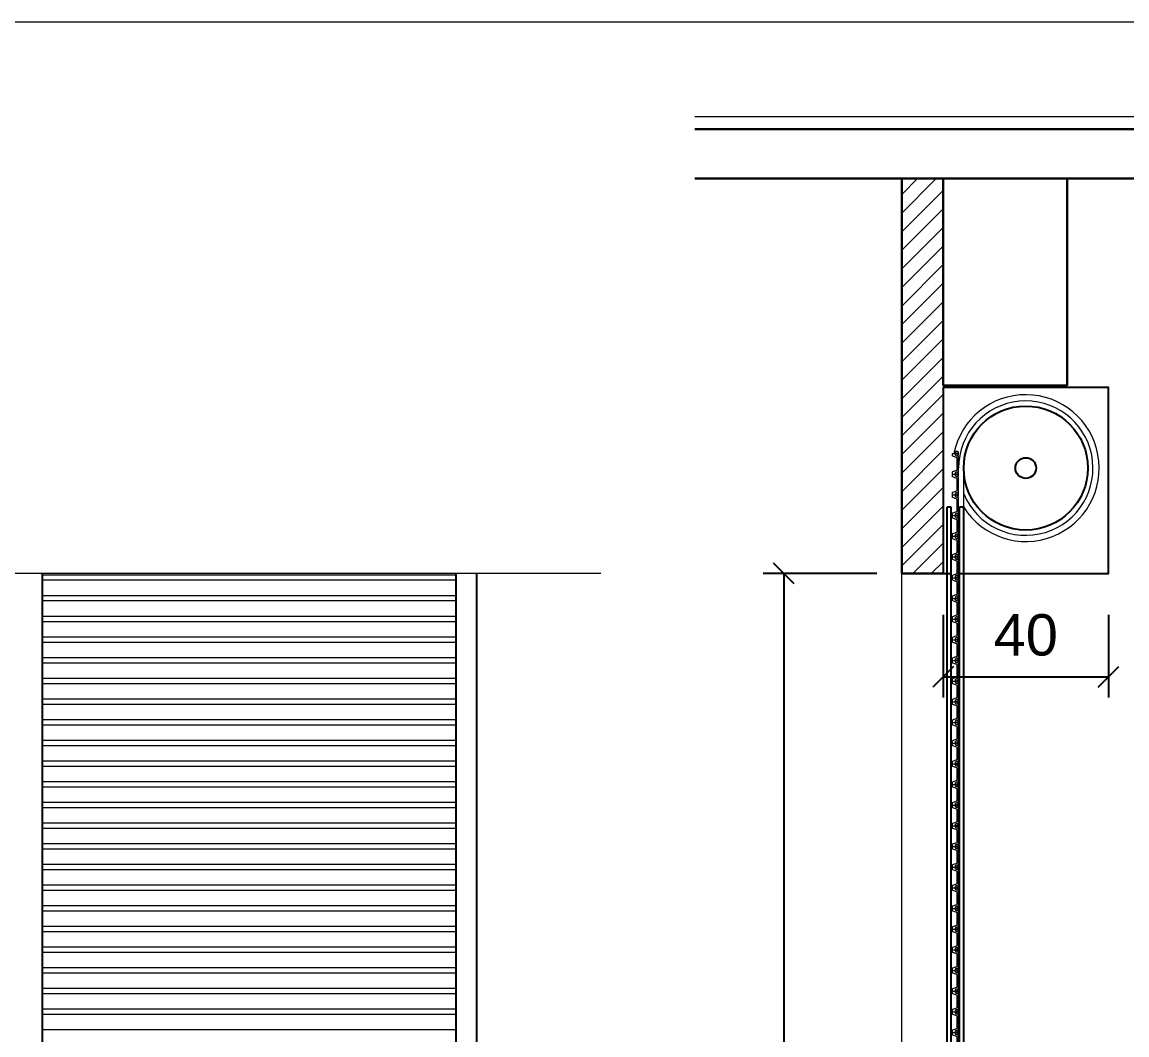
# Model space of a CAD drawing. Header units: millimetres. Extents: x -108 to 357, y -17 to 192.
# Drawn here: x 322.16 to 327.5, y 43.59 to 48.49 of the extents above; entities that cross this region are included whole.
import ezdxf

# ---------------------------------------------------------------- set-up
doc = ezdxf.new("R2010")
doc.units = ezdxf.units.MM
doc.layers.get('defpoints').update_dxf_attribs({"color": 1})
for name, color, linetype, lineweight in [('ars', 11, 'Continuous', 0), ('BLK', 1, 'Continuous', 30), ('KOL', 1, 'Continuous', 30), ('lan', 7, 'Continuous', 15), ('tem', 5, 'Continuous', 20), ('u', 6, 'Continuous', 20)]:
    doc.layers.add(name, color=color, linetype=linetype, lineweight=lineweight)
doc.layers.add('Kusen', color=30, linetype='Continuous')
doc.styles.get("Standard").update_dxf_attribs({"font": 'arial.ttf'})
doc.dimstyles.new('SK-50', dxfattribs={"dimscale": 0, "dimtxt": 0.2, "dimasz": 0.1, "dimexe": 0.1, "dimexo": 0, "dimgap": 0.1, "dimtad": 1, "dimdec": 0, "dimlfac": 50, "dimzin": 0, "dimdsep": 46, "dimtxsty": 'Standard', "dimblk": 'OBLIQUE', "dimcen": 0.09, "dimclrd": 256, "dimclre": 256, "dimclrt": 256, "dimadec": 0, "dimazin": 0, "dimtfac": 1, "dimtdec": 0, "dimtofl": 0, "dimtmove": 0, "dimatfit": 3, "dimldrblk": 'OBLIQUE', "dimfxl": 0, "dimtolj": 1, "dimtzin": 0, "dimarcsym": 0})

# ---------------------------------------------------------------- blocks, each defined once
blk = doc.blocks.new('_Oblique')
at = {"color": 0, "linetype": 'ByBlock', "lineweight": -2}
blk.add_line((-0.5, -0.5), (0.5, 0.5), dxfattribs=at)
blk = doc.blocks.new('*D354')
at = {"layer": 'defpoints', "color": 0}
for p in [(326.2957, 45.8179), (325.8457, 40.0179), (326.3157, 40.0179)]:
    blk.add_point(p, dxfattribs=at)
at = {"layer": 'u', "lineweight": -2}
for p, q in [((326.2957, 45.8179), (325.7457, 45.8179)), ((325.8457, 45.8179), (325.8457, 40.0179)), ((326.3157, 40.0179), (325.7457, 40.0179))]:
    blk.add_line(p, q, dxfattribs=at)
at = {"layer": 'u', "lineweight": -2, "xscale": 0.1, "yscale": 0.1, "zscale": 0.1}
for p, rotation in [((325.8457, 45.8179), 90), ((325.8457, 40.0179), 270)]:
    blk.add_blockref('_Oblique', p, dxfattribs=dict(at, rotation=rotation))
at = {"layer": 'u', "insert": (325.6436, 42.9179), "char_height": 0.2, "attachment_point": 5, "rotation": 90}
blk.add_mtext('\\A1;290', dxfattribs=at)
blk = doc.blocks.new('*D356')
at = {"layer": 'defpoints', "color": 0}
for p in [(326.6157, 45.6179), (327.4157, 45.6179), (327.4157, 45.3179)]:
    blk.add_point(p, dxfattribs=at)
at = {"layer": 'u', "lineweight": -2}
for p, q in [((326.6157, 45.6179), (326.6157, 45.2179)), ((327.4157, 45.6179), (327.4157, 45.2179)), ((326.6157, 45.3179), (327.4157, 45.3179))]:
    blk.add_line(p, q, dxfattribs=at)
at = {"layer": 'u', "lineweight": -2, "xscale": 0.1, "yscale": 0.1, "zscale": 0.1, "rotation": 180}
blk.add_blockref('_Oblique', (326.6157, 45.3179), dxfattribs=at)
at = {"layer": 'u', "lineweight": -2, "xscale": 0.1, "yscale": 0.1, "zscale": 0.1}
blk.add_blockref('_Oblique', (327.4157, 45.3179), dxfattribs=at)
at = {"layer": 'u', "insert": (327.0157, 45.52), "char_height": 0.2, "attachment_point": 5}
blk.add_mtext('\\A1;40', dxfattribs=at)

msp = doc.modelspace()

# ---------------------------------------------------------------- hatches: boundary and pattern name
at = {"layer": 'ars'}
h = msp.add_hatch(dxfattribs=at)
h.set_pattern_fill('ANSI31', color=256, scale=0.02, style=0)
h.set_pattern_definition([(45, (31.11299, 56.15), (-0.04490128, 0.04490128), [])])
h.paths.add_polyline_path([(326.61571, 47.72791), (326.61571, 45.81791), (326.41571, 45.81791), (326.41571, 47.72791)])

# ---------------------------------------------------------------- linework, layer by layer
for p, q in [((326.71571, 46.13811), (326.71571, 46.32791)), ((324.2613, 45.81074), (322.2613, 45.81074)), ((324.2613, 45.78508), (322.2613, 45.78508)), ((324.2613, 45.71074), (322.2613, 45.71074)), ((324.2613, 45.68508), (322.2613, 45.68508)), ((324.2613, 45.61074), (322.2613, 45.61074)), ((324.2613, 45.58508), (322.2613, 45.58508)), ((324.2613, 45.51074), (322.2613, 45.51074)), ((324.2613, 45.48508), (322.2613, 45.48508)), ((324.2613, 45.41074), (322.2613, 45.41074)), ((324.2613, 45.38508), (322.2613, 45.38508)), ((324.2613, 45.31074), (322.2613, 45.31074)), ((324.2613, 45.28508), (322.2613, 45.28508)), ((324.2613, 45.21074), (322.2613, 45.21074)), ((324.2613, 45.18508), (322.2613, 45.18508)), ((324.2613, 45.11074), (322.2613, 45.11074)), ((324.2613, 45.08508), (322.2613, 45.08508)), ((324.2613, 45.01074), (322.2613, 45.01074)), ((324.2613, 44.98508), (322.2613, 44.98508)), ((324.2613, 44.91074), (322.2613, 44.91074)), ((324.2613, 44.88508), (322.2613, 44.88508)), ((324.2613, 44.81074), (322.2613, 44.81074)), ((324.2613, 44.78508), (322.2613, 44.78508)), ((324.2613, 44.71074), (322.2613, 44.71074)), ((324.2613, 44.68508), (322.2613, 44.68508)), ((324.2613, 44.61074), (322.2613, 44.61074)), ((324.2613, 44.58508), (322.2613, 44.58508)), ((324.2613, 44.51074), (322.2613, 44.51074)), ((324.2613, 44.48508), (322.2613, 44.48508)), ((324.2613, 44.41074), (322.2613, 44.41074)), ((324.2613, 44.38508), (322.2613, 44.38508)), ((324.2613, 44.31074), (322.2613, 44.31074)), ((324.2613, 44.28508), (322.2613, 44.28508)), ((324.2613, 44.21074), (322.2613, 44.21074)), ((324.2613, 44.18508), (322.2613, 44.18508)), ((324.2613, 44.11074), (322.2613, 44.11074)), ((324.2613, 44.08508), (322.2613, 44.08508)), ((324.2613, 44.01074), (322.2613, 44.01074)), ((324.2613, 43.98508), (322.2613, 43.98508)), ((324.2613, 43.91074), (322.2613, 43.91074)), ((324.2613, 43.88508), (322.2613, 43.88508)), ((324.2613, 43.81074), (322.2613, 43.81074)), ((324.2613, 43.78508), (322.2613, 43.78508)), ((324.2613, 43.71074), (322.2613, 43.71074)), ((324.2613, 43.68508), (322.2613, 43.68508)), ((324.2613, 43.61074), (322.2613, 43.61074))]:
    msp.add_line(p, q, dxfattribs=at)
for points in [[(326.66371, 46.29791, -0.4142136), (326.66071, 46.30091), (326.66071, 46.30791, -0.3185198), (326.66272, 46.31074), (326.6827, 46.31776, 0.3185198), (326.68471, 46.32059), (326.68471, 46.37524, 0.3185198), (326.6827, 46.37807), (326.66272, 46.38508, -0.3185198), (326.66071, 46.38791), (326.66071, 46.39491, -0.4142136), (326.66371, 46.39791), (326.67271, 46.39791)], [(326.68471, 46.30811, 0.4142136), (326.69071, 46.31411), (326.69071, 46.38172, 0.4142136), (326.68471, 46.38772)], [(326.66371, 46.19791, -0.4142136), (326.66071, 46.20091), (326.66071, 46.20791, -0.3185198), (326.66272, 46.21074), (326.6827, 46.21776, 0.3185198), (326.68471, 46.22059), (326.68471, 46.27524, 0.3185198), (326.6827, 46.27807), (326.66272, 46.28508, -0.3185198), (326.66071, 46.28791), (326.66071, 46.29491, -0.4142136), (326.66371, 46.29791), (326.67271, 46.29791)], [(326.68471, 46.20811, 0.4142136), (326.69071, 46.21411), (326.69071, 46.28172, 0.4142136), (326.68471, 46.28772)], [(326.66371, 46.09791, -0.4142136), (326.66071, 46.10091), (326.66071, 46.10791, -0.3185198), (326.66272, 46.11074), (326.6827, 46.11776, 0.3185198), (326.68471, 46.12059), (326.68471, 46.17524, 0.3185198), (326.6827, 46.17807), (326.66272, 46.18508, -0.3185198), (326.66071, 46.18791), (326.66071, 46.19491, -0.4142136), (326.66371, 46.19791), (326.67271, 46.19791)], [(326.68471, 46.10811, 0.4142136), (326.69071, 46.11411), (326.69071, 46.18172, 0.4142136), (326.68471, 46.18772)], [(326.66371, 45.99791, -0.4142136), (326.66071, 46.00091), (326.66071, 46.00791, -0.3185198), (326.66272, 46.01074), (326.6827, 46.01776, 0.3185198), (326.68471, 46.02059), (326.68471, 46.07524, 0.3185198), (326.6827, 46.07807), (326.66272, 46.08508, -0.3185198), (326.66071, 46.08791), (326.66071, 46.09491, -0.4142136), (326.66371, 46.09791), (326.67271, 46.09791)], [(326.68471, 46.00811, 0.4142136), (326.69071, 46.01411), (326.69071, 46.08172, 0.4142136), (326.68471, 46.08772)], [(326.66371, 45.89791, -0.4142136), (326.66071, 45.90091), (326.66071, 45.90791, -0.3185198), (326.66272, 45.91074), (326.6827, 45.91776, 0.3185198), (326.68471, 45.92059), (326.68471, 45.97524, 0.3185198), (326.6827, 45.97807), (326.66272, 45.98508, -0.3185198), (326.66071, 45.98791), (326.66071, 45.99491, -0.4142136), (326.66371, 45.99791), (326.67271, 45.99791)], [(326.68471, 45.90811, 0.4142136), (326.69071, 45.91411), (326.69071, 45.98172, 0.4142136), (326.68471, 45.98772)], [(326.66371, 45.79791, -0.4142136), (326.66071, 45.80091), (326.66071, 45.80791, -0.3185198), (326.66272, 45.81074), (326.6827, 45.81776, 0.3185198), (326.68471, 45.82059), (326.68471, 45.87524, 0.3185198), (326.6827, 45.87807), (326.66272, 45.88508, -0.3185198), (326.66071, 45.88791), (326.66071, 45.89491, -0.4142136), (326.66371, 45.89791), (326.67271, 45.89791)], [(326.68471, 45.80811, 0.4142136), (326.69071, 45.81411), (326.69071, 45.88172, 0.4142136), (326.68471, 45.88772)], [(326.66371, 45.69791, -0.4142136), (326.66071, 45.70091), (326.66071, 45.70791, -0.3185198), (326.66272, 45.71074), (326.6827, 45.71776, 0.3185198), (326.68471, 45.72059), (326.68471, 45.77524, 0.3185198), (326.6827, 45.77807), (326.66272, 45.78508, -0.3185198), (326.66071, 45.78791), (326.66071, 45.79491, -0.4142136), (326.66371, 45.79791), (326.67271, 45.79791)], [(326.68471, 45.70811, 0.4142136), (326.69071, 45.71411), (326.69071, 45.78172, 0.4142136), (326.68471, 45.78772)], [(326.66371, 45.59791, -0.4142136), (326.66071, 45.60091), (326.66071, 45.60791, -0.3185198), (326.66272, 45.61074), (326.6827, 45.61776, 0.3185198), (326.68471, 45.62059), (326.68471, 45.67524, 0.3185198), (326.6827, 45.67807), (326.66272, 45.68508, -0.3185198), (326.66071, 45.68791), (326.66071, 45.69491, -0.4142136), (326.66371, 45.69791), (326.67271, 45.69791)], [(326.68471, 45.60811, 0.4142136), (326.69071, 45.61411), (326.69071, 45.68172, 0.4142136), (326.68471, 45.68772)], [(326.66371, 45.49791, -0.4142136), (326.66071, 45.50091), (326.66071, 45.50791, -0.3185198), (326.66272, 45.51074), (326.6827, 45.51776, 0.3185198), (326.68471, 45.52059), (326.68471, 45.57524, 0.3185198), (326.6827, 45.57807), (326.66272, 45.58508, -0.3185198), (326.66071, 45.58791), (326.66071, 45.59491, -0.4142136), (326.66371, 45.59791), (326.67271, 45.59791)], [(326.68471, 45.50811, 0.4142136), (326.69071, 45.51411), (326.69071, 45.58172, 0.4142136), (326.68471, 45.58772)], [(326.66371, 45.39791, -0.4142136), (326.66071, 45.40091), (326.66071, 45.40791, -0.3185198), (326.66272, 45.41074), (326.6827, 45.41776, 0.3185198), (326.68471, 45.42059), (326.68471, 45.47524, 0.3185198), (326.6827, 45.47807), (326.66272, 45.48508, -0.3185198), (326.66071, 45.48791), (326.66071, 45.49491, -0.4142136), (326.66371, 45.49791), (326.67271, 45.49791)], [(326.68471, 45.40811, 0.4142136), (326.69071, 45.41411), (326.69071, 45.48172, 0.4142136), (326.68471, 45.48772)], [(326.66371, 45.29791, -0.4142136), (326.66071, 45.30091), (326.66071, 45.30791, -0.3185198), (326.66272, 45.31074), (326.6827, 45.31776, 0.3185198), (326.68471, 45.32059), (326.68471, 45.37524, 0.3185198), (326.6827, 45.37807), (326.66272, 45.38508, -0.3185198), (326.66071, 45.38791), (326.66071, 45.39491, -0.4142136), (326.66371, 45.39791), (326.67271, 45.39791)], [(326.68471, 45.30811, 0.4142136), (326.69071, 45.31411), (326.69071, 45.38172, 0.4142136), (326.68471, 45.38772)], [(326.66371, 45.19791, -0.4142136), (326.66071, 45.20091), (326.66071, 45.20791, -0.3185198), (326.66272, 45.21074), (326.6827, 45.21776, 0.3185198), (326.68471, 45.22059), (326.68471, 45.27524, 0.3185198), (326.6827, 45.27807), (326.66272, 45.28508, -0.3185198), (326.66071, 45.28791), (326.66071, 45.29491, -0.4142136), (326.66371, 45.29791), (326.67271, 45.29791)], [(326.68471, 45.20811, 0.4142136), (326.69071, 45.21411), (326.69071, 45.28172, 0.4142136), (326.68471, 45.28772)], [(326.66371, 45.09791, -0.4142136), (326.66071, 45.10091), (326.66071, 45.10791, -0.3185198), (326.66272, 45.11074), (326.6827, 45.11776, 0.3185198), (326.68471, 45.12059), (326.68471, 45.17524, 0.3185198), (326.6827, 45.17807), (326.66272, 45.18508, -0.3185198), (326.66071, 45.18791), (326.66071, 45.19491, -0.4142136), (326.66371, 45.19791), (326.67271, 45.19791)], [(326.68471, 45.10811, 0.4142136), (326.69071, 45.11411), (326.69071, 45.18172, 0.4142136), (326.68471, 45.18772)], [(326.66371, 44.99791, -0.4142136), (326.66071, 45.00091), (326.66071, 45.00791, -0.3185198), (326.66272, 45.01074), (326.6827, 45.01776, 0.3185198), (326.68471, 45.02059), (326.68471, 45.07524, 0.3185198), (326.6827, 45.07807), (326.66272, 45.08508, -0.3185198), (326.66071, 45.08791), (326.66071, 45.09491, -0.4142136), (326.66371, 45.09791), (326.67271, 45.09791)], [(326.68471, 45.00811, 0.4142136), (326.69071, 45.01411), (326.69071, 45.08172, 0.4142136), (326.68471, 45.08772)], [(326.66371, 44.89791, -0.4142136), (326.66071, 44.90091), (326.66071, 44.90791, -0.3185198), (326.66272, 44.91074), (326.6827, 44.91776, 0.3185198), (326.68471, 44.92059), (326.68471, 44.97524, 0.3185198), (326.6827, 44.97807), (326.66272, 44.98508, -0.3185198), (326.66071, 44.98791), (326.66071, 44.99491, -0.4142136), (326.66371, 44.99791), (326.67271, 44.99791)], [(326.68471, 44.90811, 0.4142136), (326.69071, 44.91411), (326.69071, 44.98172, 0.4142136), (326.68471, 44.98772)], [(326.66371, 44.79791, -0.4142136), (326.66071, 44.80091), (326.66071, 44.80791, -0.3185198), (326.66272, 44.81074), (326.6827, 44.81776, 0.3185198), (326.68471, 44.82059), (326.68471, 44.87524, 0.3185198), (326.6827, 44.87807), (326.66272, 44.88508, -0.3185198), (326.66071, 44.88791), (326.66071, 44.89491, -0.4142136), (326.66371, 44.89791), (326.67271, 44.89791)], [(326.68471, 44.80811, 0.4142136), (326.69071, 44.81411), (326.69071, 44.88172, 0.4142136), (326.68471, 44.88772)], [(326.66371, 44.69791, -0.4142136), (326.66071, 44.70091), (326.66071, 44.70791, -0.3185198), (326.66272, 44.71074), (326.6827, 44.71776, 0.3185198), (326.68471, 44.72059), (326.68471, 44.77524, 0.3185198), (326.6827, 44.77807), (326.66272, 44.78508, -0.3185198), (326.66071, 44.78791), (326.66071, 44.79491, -0.4142136), (326.66371, 44.79791), (326.67271, 44.79791)], [(326.68471, 44.70811, 0.4142136), (326.69071, 44.71411), (326.69071, 44.78172, 0.4142136), (326.68471, 44.78772)], [(326.66371, 44.59791, -0.4142136), (326.66071, 44.60091), (326.66071, 44.60791, -0.3185198), (326.66272, 44.61074), (326.6827, 44.61776, 0.3185198), (326.68471, 44.62059), (326.68471, 44.67524, 0.3185198), (326.6827, 44.67807), (326.66272, 44.68508, -0.3185198), (326.66071, 44.68791), (326.66071, 44.69491, -0.4142136), (326.66371, 44.69791), (326.67271, 44.69791)], [(326.68471, 44.60811, 0.4142136), (326.69071, 44.61411), (326.69071, 44.68172, 0.4142136), (326.68471, 44.68772)], [(326.66371, 44.49791, -0.4142136), (326.66071, 44.50091), (326.66071, 44.50791, -0.3185198), (326.66272, 44.51074), (326.6827, 44.51776, 0.3185198), (326.68471, 44.52059), (326.68471, 44.57524, 0.3185198), (326.6827, 44.57807), (326.66272, 44.58508, -0.3185198), (326.66071, 44.58791), (326.66071, 44.59491, -0.4142136), (326.66371, 44.59791), (326.67271, 44.59791)], [(326.68471, 44.50811, 0.4142136), (326.69071, 44.51411), (326.69071, 44.58172, 0.4142136), (326.68471, 44.58772)], [(326.66371, 44.39791, -0.4142136), (326.66071, 44.40091), (326.66071, 44.40791, -0.3185198), (326.66272, 44.41074), (326.6827, 44.41776, 0.3185198), (326.68471, 44.42059), (326.68471, 44.47524, 0.3185198), (326.6827, 44.47807), (326.66272, 44.48508, -0.3185198), (326.66071, 44.48791), (326.66071, 44.49491, -0.4142136), (326.66371, 44.49791), (326.67271, 44.49791)], [(326.68471, 44.40811, 0.4142136), (326.69071, 44.41411), (326.69071, 44.48172, 0.4142136), (326.68471, 44.48772)], [(326.66371, 44.29791, -0.4142136), (326.66071, 44.30091), (326.66071, 44.30791, -0.3185198), (326.66272, 44.31074), (326.6827, 44.31776, 0.3185198), (326.68471, 44.32059), (326.68471, 44.37524, 0.3185198), (326.6827, 44.37807), (326.66272, 44.38508, -0.3185198), (326.66071, 44.38791), (326.66071, 44.39491, -0.4142136), (326.66371, 44.39791), (326.67271, 44.39791)], [(326.68471, 44.30811, 0.4142136), (326.69071, 44.31411), (326.69071, 44.38172, 0.4142136), (326.68471, 44.38772)], [(326.66371, 44.19791, -0.4142136), (326.66071, 44.20091), (326.66071, 44.20791, -0.3185198), (326.66272, 44.21074), (326.6827, 44.21776, 0.3185198), (326.68471, 44.22059), (326.68471, 44.27524, 0.3185198), (326.6827, 44.27807), (326.66272, 44.28508, -0.3185198), (326.66071, 44.28791), (326.66071, 44.29491, -0.4142136), (326.66371, 44.29791), (326.67271, 44.29791)], [(326.68471, 44.20811, 0.4142136), (326.69071, 44.21411), (326.69071, 44.28172, 0.4142136), (326.68471, 44.28772)], [(326.66371, 44.09791, -0.4142136), (326.66071, 44.10091), (326.66071, 44.10791, -0.3185198), (326.66272, 44.11074), (326.6827, 44.11776, 0.3185198), (326.68471, 44.12059), (326.68471, 44.17524, 0.3185198), (326.6827, 44.17807), (326.66272, 44.18508, -0.3185198), (326.66071, 44.18791), (326.66071, 44.19491, -0.4142136), (326.66371, 44.19791), (326.67271, 44.19791)], [(326.68471, 44.10811, 0.4142136), (326.69071, 44.11411), (326.69071, 44.18172, 0.4142136), (326.68471, 44.18772)], [(326.66371, 43.99791, -0.4142136), (326.66071, 44.00091), (326.66071, 44.00791, -0.3185198), (326.66272, 44.01074), (326.6827, 44.01776, 0.3185198), (326.68471, 44.02059), (326.68471, 44.07524, 0.3185198), (326.6827, 44.07807), (326.66272, 44.08508, -0.3185198), (326.66071, 44.08791), (326.66071, 44.09491, -0.4142136), (326.66371, 44.09791), (326.67271, 44.09791)], [(326.68471, 44.00811, 0.4142136), (326.69071, 44.01411), (326.69071, 44.08172, 0.4142136), (326.68471, 44.08772)], [(326.66371, 43.89791, -0.4142136), (326.66071, 43.90091), (326.66071, 43.90791, -0.3185198), (326.66272, 43.91074), (326.6827, 43.91776, 0.3185198), (326.68471, 43.92059), (326.68471, 43.97524, 0.3185198), (326.6827, 43.97807), (326.66272, 43.98508, -0.3185198), (326.66071, 43.98791), (326.66071, 43.99491, -0.4142136), (326.66371, 43.99791), (326.67271, 43.99791)], [(326.68471, 43.90811, 0.4142136), (326.69071, 43.91411), (326.69071, 43.98172, 0.4142136), (326.68471, 43.98772)], [(326.66371, 43.79791, -0.4142136), (326.66071, 43.80091), (326.66071, 43.80791, -0.3185198), (326.66272, 43.81074), (326.6827, 43.81776, 0.3185198), (326.68471, 43.82059), (326.68471, 43.87524, 0.3185198), (326.6827, 43.87807), (326.66272, 43.88508, -0.3185198), (326.66071, 43.88791), (326.66071, 43.89491, -0.4142136), (326.66371, 43.89791), (326.67271, 43.89791)], [(326.68471, 43.80811, 0.4142136), (326.69071, 43.81411), (326.69071, 43.88172, 0.4142136), (326.68471, 43.88772)], [(326.66371, 43.69791, -0.4142136), (326.66071, 43.70091), (326.66071, 43.70791, -0.3185198), (326.66272, 43.71074), (326.6827, 43.71776, 0.3185198), (326.68471, 43.72059), (326.68471, 43.77524, 0.3185198), (326.6827, 43.77807), (326.66272, 43.78508, -0.3185198), (326.66071, 43.78791), (326.66071, 43.79491, -0.4142136), (326.66371, 43.79791), (326.67271, 43.79791)], [(326.68471, 43.70811, 0.4142136), (326.69071, 43.71411), (326.69071, 43.78172, 0.4142136), (326.68471, 43.78772)], [(326.66371, 43.59791, -0.4142136), (326.66071, 43.60091), (326.66071, 43.60791, -0.3185198), (326.66272, 43.61074), (326.6827, 43.61776, 0.3185198), (326.68471, 43.62059), (326.68471, 43.67524, 0.3185198), (326.6827, 43.67807), (326.66272, 43.68508, -0.3185198), (326.66071, 43.68791), (326.66071, 43.69491, -0.4142136), (326.66371, 43.69791), (326.67271, 43.69791)], [(326.68471, 43.60811, 0.4142136), (326.69071, 43.61411), (326.69071, 43.68172, 0.4142136), (326.68471, 43.68772)], [(326.66371, 43.49791, -0.4142136), (326.66071, 43.50091), (326.66071, 43.50791, -0.3185198), (326.66272, 43.51074), (326.6827, 43.51776, 0.3185198), (326.68471, 43.52059), (326.68471, 43.57524, 0.3185198), (326.6827, 43.57807), (326.66272, 43.58508, -0.3185198), (326.66071, 43.58791), (326.66071, 43.59491, -0.4142136), (326.66371, 43.59791), (326.67271, 43.59791)], [(326.68471, 43.50811, 0.4142136), (326.69071, 43.51411), (326.69071, 43.58172, 0.4142136), (326.68471, 43.58772)]]:
    msp.add_lwpolyline(points, format="xyb", dxfattribs=at)
for points in [[(326.68471, 46.38772, 0.4142136), (326.69071, 46.39372), (326.69071, 46.40211, 0.4142136), (326.68471, 46.40811), (326.67915, 46.40811, 0.1577898), (326.67768, 46.40764, 0.5109878), (326.67768, 46.38819, 0.1577898), (326.67915, 46.38772)], [(326.68471, 46.28772, 0.4142136), (326.69071, 46.29372), (326.69071, 46.30211, 0.4142136), (326.68471, 46.30811), (326.67915, 46.30811, 0.1577898), (326.67768, 46.30764, 0.5109878), (326.67768, 46.28819, 0.1577898), (326.67915, 46.28772)], [(326.68471, 46.18772, 0.4142136), (326.69071, 46.19372), (326.69071, 46.20211, 0.4142136), (326.68471, 46.20811), (326.67915, 46.20811, 0.1577898), (326.67768, 46.20764, 0.5109878), (326.67768, 46.18819, 0.1577898), (326.67915, 46.18772)], [(326.68471, 46.08772, 0.4142136), (326.69071, 46.09372), (326.69071, 46.10211, 0.4142136), (326.68471, 46.10811), (326.67915, 46.10811, 0.1577898), (326.67768, 46.10764, 0.5109878), (326.67768, 46.08819, 0.1577898), (326.67915, 46.08772)], [(326.68471, 45.98772, 0.4142136), (326.69071, 45.99372), (326.69071, 46.00211, 0.4142136), (326.68471, 46.00811), (326.67915, 46.00811, 0.1577898), (326.67768, 46.00764, 0.5109878), (326.67768, 45.98819, 0.1577898), (326.67915, 45.98772)], [(326.68471, 45.88772, 0.4142136), (326.69071, 45.89372), (326.69071, 45.90211, 0.4142136), (326.68471, 45.90811), (326.67915, 45.90811, 0.1577898), (326.67768, 45.90764, 0.5109878), (326.67768, 45.88819, 0.1577898), (326.67915, 45.88772)], [(326.68471, 45.78772, 0.4142136), (326.69071, 45.79372), (326.69071, 45.80211, 0.4142136), (326.68471, 45.80811), (326.67915, 45.80811, 0.1577898), (326.67768, 45.80764, 0.5109878), (326.67768, 45.78819, 0.1577898), (326.67915, 45.78772)], [(326.68471, 45.68772, 0.4142136), (326.69071, 45.69372), (326.69071, 45.70211, 0.4142136), (326.68471, 45.70811), (326.67915, 45.70811, 0.1577898), (326.67768, 45.70764, 0.5109878), (326.67768, 45.68819, 0.1577898), (326.67915, 45.68772)], [(326.68471, 45.58772, 0.4142136), (326.69071, 45.59372), (326.69071, 45.60211, 0.4142136), (326.68471, 45.60811), (326.67915, 45.60811, 0.1577898), (326.67768, 45.60764, 0.5109878), (326.67768, 45.58819, 0.1577898), (326.67915, 45.58772)], [(326.68471, 45.48772, 0.4142136), (326.69071, 45.49372), (326.69071, 45.50211, 0.4142136), (326.68471, 45.50811), (326.67915, 45.50811, 0.1577898), (326.67768, 45.50764, 0.5109878), (326.67768, 45.48819, 0.1577898), (326.67915, 45.48772)], [(326.68471, 45.38772, 0.4142136), (326.69071, 45.39372), (326.69071, 45.40211, 0.4142136), (326.68471, 45.40811), (326.67915, 45.40811, 0.1577898), (326.67768, 45.40764, 0.5109878), (326.67768, 45.38819, 0.1577898), (326.67915, 45.38772)], [(326.68471, 45.28772, 0.4142136), (326.69071, 45.29372), (326.69071, 45.30211, 0.4142136), (326.68471, 45.30811), (326.67915, 45.30811, 0.1577898), (326.67768, 45.30764, 0.5109878), (326.67768, 45.28819, 0.1577898), (326.67915, 45.28772)], [(326.68471, 45.18772, 0.4142136), (326.69071, 45.19372), (326.69071, 45.20211, 0.4142136), (326.68471, 45.20811), (326.67915, 45.20811, 0.1577898), (326.67768, 45.20764, 0.5109878), (326.67768, 45.18819, 0.1577898), (326.67915, 45.18772)], [(326.68471, 45.08772, 0.4142136), (326.69071, 45.09372), (326.69071, 45.10211, 0.4142136), (326.68471, 45.10811), (326.67915, 45.10811, 0.1577898), (326.67768, 45.10764, 0.5109878), (326.67768, 45.08819, 0.1577898), (326.67915, 45.08772)], [(326.68471, 44.98772, 0.4142136), (326.69071, 44.99372), (326.69071, 45.00211, 0.4142136), (326.68471, 45.00811), (326.67915, 45.00811, 0.1577898), (326.67768, 45.00764, 0.5109878), (326.67768, 44.98819, 0.1577898), (326.67915, 44.98772)], [(326.68471, 44.88772, 0.4142136), (326.69071, 44.89372), (326.69071, 44.90211, 0.4142136), (326.68471, 44.90811), (326.67915, 44.90811, 0.1577898), (326.67768, 44.90764, 0.5109878), (326.67768, 44.88819, 0.1577898), (326.67915, 44.88772)], [(326.68471, 44.78772, 0.4142136), (326.69071, 44.79372), (326.69071, 44.80211, 0.4142136), (326.68471, 44.80811), (326.67915, 44.80811, 0.1577898), (326.67768, 44.80764, 0.5109878), (326.67768, 44.78819, 0.1577898), (326.67915, 44.78772)], [(326.68471, 44.68772, 0.4142136), (326.69071, 44.69372), (326.69071, 44.70211, 0.4142136), (326.68471, 44.70811), (326.67915, 44.70811, 0.1577898), (326.67768, 44.70764, 0.5109878), (326.67768, 44.68819, 0.1577898), (326.67915, 44.68772)], [(326.68471, 44.58772, 0.4142136), (326.69071, 44.59372), (326.69071, 44.60211, 0.4142136), (326.68471, 44.60811), (326.67915, 44.60811, 0.1577898), (326.67768, 44.60764, 0.5109878), (326.67768, 44.58819, 0.1577898), (326.67915, 44.58772)], [(326.68471, 44.48772, 0.4142136), (326.69071, 44.49372), (326.69071, 44.50211, 0.4142136), (326.68471, 44.50811), (326.67915, 44.50811, 0.1577898), (326.67768, 44.50764, 0.5109878), (326.67768, 44.48819, 0.1577898), (326.67915, 44.48772)], [(326.68471, 44.38772, 0.4142136), (326.69071, 44.39372), (326.69071, 44.40211, 0.4142136), (326.68471, 44.40811), (326.67915, 44.40811, 0.1577898), (326.67768, 44.40764, 0.5109878), (326.67768, 44.38819, 0.1577898), (326.67915, 44.38772)], [(326.68471, 44.28772, 0.4142136), (326.69071, 44.29372), (326.69071, 44.30211, 0.4142136), (326.68471, 44.30811), (326.67915, 44.30811, 0.1577898), (326.67768, 44.30764, 0.5109878), (326.67768, 44.28819, 0.1577898), (326.67915, 44.28772)], [(326.68471, 44.18772, 0.4142136), (326.69071, 44.19372), (326.69071, 44.20211, 0.4142136), (326.68471, 44.20811), (326.67915, 44.20811, 0.1577898), (326.67768, 44.20764, 0.5109878), (326.67768, 44.18819, 0.1577898), (326.67915, 44.18772)], [(326.68471, 44.08772, 0.4142136), (326.69071, 44.09372), (326.69071, 44.10211, 0.4142136), (326.68471, 44.10811), (326.67915, 44.10811, 0.1577898), (326.67768, 44.10764, 0.5109878), (326.67768, 44.08819, 0.1577898), (326.67915, 44.08772)], [(326.68471, 43.98772, 0.4142136), (326.69071, 43.99372), (326.69071, 44.00211, 0.4142136), (326.68471, 44.00811), (326.67915, 44.00811, 0.1577898), (326.67768, 44.00764, 0.5109878), (326.67768, 43.98819, 0.1577898), (326.67915, 43.98772)], [(326.68471, 43.88772, 0.4142136), (326.69071, 43.89372), (326.69071, 43.90211, 0.4142136), (326.68471, 43.90811), (326.67915, 43.90811, 0.1577898), (326.67768, 43.90764, 0.5109878), (326.67768, 43.88819, 0.1577898), (326.67915, 43.88772)], [(326.68471, 43.78772, 0.4142136), (326.69071, 43.79372), (326.69071, 43.80211, 0.4142136), (326.68471, 43.80811), (326.67915, 43.80811, 0.1577898), (326.67768, 43.80764, 0.5109878), (326.67768, 43.78819, 0.1577898), (326.67915, 43.78772)], [(326.68471, 43.68772, 0.4142136), (326.69071, 43.69372), (326.69071, 43.70211, 0.4142136), (326.68471, 43.70811), (326.67915, 43.70811, 0.1577898), (326.67768, 43.70764, 0.5109878), (326.67768, 43.68819, 0.1577898), (326.67915, 43.68772)], [(326.68471, 43.58772, 0.4142136), (326.69071, 43.59372), (326.69071, 43.60211, 0.4142136), (326.68471, 43.60811), (326.67915, 43.60811, 0.1577898), (326.67768, 43.60764, 0.5109878), (326.67768, 43.58819, 0.1577898), (326.67915, 43.58772)]]:
    msp.add_lwpolyline(points, format="xyb", close=True, dxfattribs=at)
for centre in [(326.68261, 46.39791), (326.68261, 46.29791), (326.68261, 46.19791), (326.68261, 46.09791), (326.68261, 45.99791), (326.68261, 45.89791), (326.68261, 45.79791), (326.68261, 45.69791), (326.68261, 45.59791), (326.68261, 45.49791), (326.68261, 45.39791), (326.68261, 45.29791), (326.68261, 45.19791), (326.68261, 45.09791), (326.68261, 44.99791), (326.68261, 44.89791), (326.68261, 44.79791), (326.68261, 44.69791), (326.68261, 44.59791), (326.68261, 44.49791), (326.68261, 44.39791), (326.68261, 44.29791), (326.68261, 44.19791), (326.68261, 44.09791), (326.68261, 43.99791), (326.68261, 43.89791), (326.68261, 43.79791), (326.68261, 43.69791), (326.68261, 43.59791)]:
    msp.add_circle(centre, 0.004, dxfattribs=at)
for radius, start, end in [(0.355, 212.32052, 168.62772), (0.325, 202.61986, 180)]:
    msp.add_arc((327.01571, 46.32791), radius, start, end, dxfattribs=at)
at = {"layer": 'BLK', "ltscale": 2}
for p, q in [((325.41571, 47.96791), (327.81571, 47.96791)), ((325.41571, 47.72791), (327.81571, 47.72791))]:
    msp.add_line(p, q, dxfattribs=at)
msp.add_lwpolyline([(326.61571, 46.72791), (327.21571, 46.72791), (327.21571, 47.72791), (326.61571, 47.72791)], close=True, dxfattribs=at)
at = {"layer": 'KOL'}
for p, q in [((326.41571, 45.81791), (326.41571, 47.72791)), ((326.61571, 45.81791), (326.41571, 45.81791))]:
    msp.add_line(p, q, dxfattribs=at)
at = {"layer": 'Kusen'}
for p, q in [((326.65571, 46.13811), (326.63571, 46.13811)), ((326.63571, 40.01791), (326.63571, 46.13811)), ((326.65571, 40.02791), (326.65571, 46.13811)), ((326.71571, 46.13811), (326.69571, 46.13811)), ((326.69571, 40.09491), (326.69571, 46.13811)), ((326.71571, 40.02291), (326.71571, 46.13811)), ((322.2613, 40.01791), (322.2613, 45.81791)), ((324.2613, 40.01791), (324.2613, 45.81791)), ((324.3613, 40.01791), (324.3613, 45.81791))]:
    msp.add_line(p, q, dxfattribs=at)
msp.add_lwpolyline([(326.69571, 45.81791), (327.41571, 45.81791), (327.41571, 46.71791), (326.61571, 46.71791), (326.61571, 45.81791), (326.65571, 45.81791)], dxfattribs=at)
for radius in [0.3, 0.05]:
    msp.add_circle((327.01571, 46.32791), radius, dxfattribs=at)
at = {"layer": 'lan'}
for p, q in [((329.04364, 48.48506), (314.54364, 48.48506)), ((325.41571, 48.02791), (327.81571, 48.02791)), ((326.41571, 40.01791), (326.41571, 45.81791))]:
    msp.add_line(p, q, dxfattribs=at)
at = {"layer": 'tem'}
msp.add_line((324.9613, 45.81791), (315.45104, 45.81791), dxfattribs=at)

# ---------------------------------------------------------------- dimensions: what is measured, and where the dimension line sits
at = {"layer": 'u'}
dim = msp.add_linear_dim(base=(325.84571, 40.01791), p1=(326.29571, 45.81791), p2=(326.31571, 40.01791), angle=270, dimstyle='SK-50', override={"dimscale": 1, "dimtxt": 0.2}, dxfattribs=at)
dim.commit()
dim.dimension.update_dxf_attribs({"geometry": '*D354', "text_midpoint": (325.84571, 42.91791), "dimtype": 160})
dim = msp.add_linear_dim(base=(327.41571, 45.31791), p1=(326.61571, 45.61791), p2=(327.41571, 45.61791), dimstyle='SK-50', override={"dimscale": 1, "dimtxt": 0.2}, dxfattribs=at)
dim.commit()
dim.dimension.update_dxf_attribs({"geometry": '*D356', "text_midpoint": (327.01571, 45.31791), "dimtype": 160})

doc.saveas('drawing.dxf')
